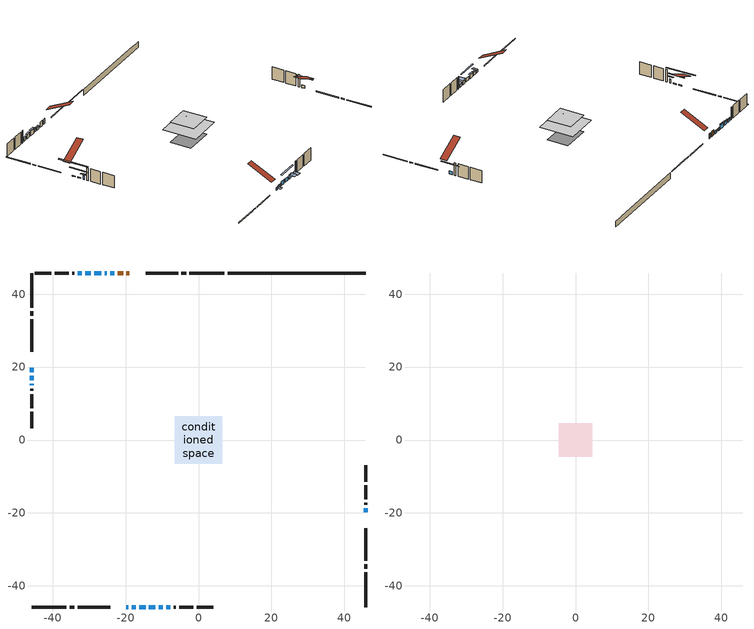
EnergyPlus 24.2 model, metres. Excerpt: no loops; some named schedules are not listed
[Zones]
conditioned space
 floor outside (Floor1 construction): -0.65,-0.65 -0.65,0.65 0.65,0.65 0.65,-0.65 z0.52
 floor outside (Floor2 construction): -0.48,-0.48 -0.48,0.48 0.48,0.48 0.48,-0.48 z0.52
 floor outside (Floor3 construction): -0.73,-0.73 -0.73,0.73 0.73,0.73 0.73,-0.73 z0.52
 floor adiabatic (AdiabaticFloorConstruction): -6.52,-6.52 -6.52,6.52 6.52,6.52 6.52,-6.52 z2.96
 floor foundation (Slab1 construction): -5.47,-3.98 -5.47,3.98 5.47,3.98 5.47,-3.98 z-1.84
 wall outside (RimJoist1 construction): 7.07,45.8 -2.48,45.8 / -45.8,-45.8 -36.24,-45.8 / -45.8,45.8 -45.8,36.24 / 45.8,-45.8 45.8,-36.24 z0.52:0.82
 wall outside (RimJoist2 construction): -3.41,45.8 -4.68,45.8 / -35.31,-45.8 -34.04,-45.8 / -45.8,35.31 -45.8,34.04 / 45.8,-35.31 45.8,-34.04 z0.52:0.82
 wall outside (RimJoist3 construction): -5.61,45.8 -14.5,45.8 / -33.11,-45.8 -24.23,-45.8 / -45.8,33.11 -45.8,24.23 / 45.8,-33.11 45.8,-24.23 z0.52:0.82
 wall outside (AdiabaticWallConstruction 1): -18.95,45.8 -19.76,45.8 / -20.69,45.8 -22.17,45.8 z0.52:2.55
 wall outside (AdiabaticWallConstruction): -19.77,-45.8 -19.24,-45.8 z0.52:1.44; -23.1,45.8 -24.25,45.8 / -25.17,45.8 -25.71,45.8 / -8.85,-45.8 -7.71,-45.8 z0.52:1.46; -18.31,-45.8 -17.16,-45.8 / -32,45.8 -33.17,45.8 z0.52:1.64; -16.24,-45.8 -14.51,-45.8 / -10.92,-45.8 -9.78,-45.8 z0.52:1.94; -45.8,19.77 -45.8,18.55 / -45.8,17.62 -45.8,16.4 z0.52:0.83; 45.8,-19.77 45.8,-18.65 z0.52:1.66; -26.64,45.8 -28.62,45.8 z0.52:2.25; -13.58,-45.8 -11.85,-45.8 / -45.8,15.48 -45.8,14.96 z0.52:1.97; -29.54,45.8 -31.07,45.8 z0.52:2.04
 wall outside (Wall1 construction): -34.1,45.8 -34.67,45.8 / -6.78,-45.8 -6.21,-45.8 / -45.8,14.04 -45.8,13.47 / 45.8,-17.72 45.8,-17.15 z0.52:5.4
 wall outside (Wall2 construction): -35.6,45.8 -39.46,45.8 / -5.28,-45.8 -1.41,-45.8 / -45.8,12.54 -45.8,8.67 / 45.8,-16.22 45.8,-12.36 z0.52:5.4
 wall outside (Wall3 construction): -40.39,45.8 -44.87,45.8 / -0.48,-45.8 4,-45.8 / -45.8,7.74 -45.8,3.26 / 45.8,-11.43 45.8,-6.95 z0.52:5.4
 wall foundation (FoundationWall1 construction): 8,45.8,-1.84 8,45.8,0.52 42.02,45.8,0.52 42.02,45.8,0.32 45.8,45.8,0.32 45.8,45.8,-1.84
 window (WindowConstruction 12): -19.77,-45.8 -19.24,-45.8 z0.52:1.43
 window (WindowConstruction 8): -23.1,45.8 -24.24,45.8 z0.52:1.46
 window (WindowConstruction 9): -25.17,45.8 -25.71,45.8 z0.52:1.46
 window (WindowConstruction 10): -18.31,-45.8 -17.17,-45.8 z0.52:1.64
 window (WindowConstruction 11): -16.24,-45.8 -14.51,-45.8 z0.52:1.94
 window (WindowConstruction 13): -45.8,19.77 -45.8,18.55 z0.52:0.82
 window (WindowConstruction 14): -45.8,17.62 -45.8,16.4 z0.52:0.82
 window (WindowConstruction): 45.8,-19.77 45.8,-18.65 z0.52:1.66
 window (WindowConstruction 1): -26.64,45.8 -28.62,45.8 z0.52:2.25
 window (WindowConstruction 2): -13.58,-45.8 -11.85,-45.8 z0.52:1.97
 window (WindowConstruction 3): -10.92,-45.8 -9.78,-45.8 z0.52:1.94
 window (WindowConstruction 4): -8.85,-45.8 -7.71,-45.8 z0.52:1.46
 window (WindowConstruction 5): -45.8,15.47 -45.8,14.97 z0.52:1.97
 window (WindowConstruction 6): -29.55,45.8 -31.07,45.8 z0.52:2.04
 window (WindowConstruction 7): -32,45.8 -33.17,45.8 z0.52:1.64
 door (Door): -18.95,45.8 -19.76,45.8 z0.52:2.55
 door (Door 1): -20.69,45.8 -22.17,45.8 z0.52:2.55
 ceiling adiabatic (AdiabaticFloorConstruction): 6.52,-6.52 6.52,6.52 -6.52,6.52 -6.52,-6.52 z2.96
attic - vented
 floor to conditioned space (Floor4 construction Reversed): -4.56,-4.56 -4.56,4.56 4.56,4.56 4.56,-4.56 z5.4
 floor to conditioned space (Floor5 construction Reversed): -1.82,-1.82 -1.82,1.82 1.82,1.82 1.82,-1.82 z5.4
 roof outside (Roof1 construction): -18.02,45.8,5.4 -18.02,36.5,10.04 -15.43,36.5,10.04 -15.43,45.8,5.4; -20.7,-45.8,5.4 -20.7,-36.5,10.04 -23.3,-36.5,10.04 -23.3,-45.8,5.4; -45.8,20.7,5.4 -36.5,20.7,10.04 -36.5,23.3,10.04 -45.8,23.3,5.4; 45.8,-20.7,5.4 36.5,-20.7,10.04 36.5,-23.3,10.04 45.8,-23.3,5.4
shading: -19.09,-45.8 -19.92,-45.8 -19.92,-47.63 -19.09,-47.63 z1.58; -24.39,45.8 -22.95,45.8 -22.95,46.26 -24.39,46.26 z1.61; -25.86,45.8 -25.02,45.8 -25.02,46.26 -25.86,46.26 z1.61; -17.02,-45.8 -18.46,-45.8 -18.46,-46.26 -17.02,-46.26 z1.79; -14.36,-45.8 -16.39,-45.8 -16.39,-46.26 -14.36,-46.26 z2.09; -45.8,13.37 -45.8,24.95 -46.26,24.95 -46.26,13.37 z6; -45.8,13.35 -45.8,20.67 -46.26,20.67 -46.26,13.35 z3.88; 45.8,-15.6 45.8,-22.82 46.26,-22.82 46.26,-15.6 z4.71; -28.92,45.8 -26.34,45.8 -26.34,46.26 -28.92,46.26 z2.55; -8.8,-45.8 -16.63,-45.8 -16.63,-46.26 -8.8,-46.26 z5.02; -9.48,-45.8 -11.22,-45.8 -11.22,-48.24 -9.48,-48.24 z2.24; -7.41,-45.8 -9.15,-45.8 -9.15,-48.24 -7.41,-48.24 z1.76; -45.8,14.21 -45.8,16.23 -46.26,16.23 -46.26,14.21 z2.73; -31.22,45.8 -29.4,45.8 -29.4,46.26 -31.22,46.26 z2.19; -33.32,45.8 -31.85,45.8 -31.85,46.26 -33.32,46.26 z1.79
[Building]
Building 1: Terrain=Suburbs
[Site:Location]
Calgary Intl AP_AB: Latitude {deg}=51.11; Longitude {deg}=-114.02; Time Zone {hr}=-7; Elevation {m}=1084; Keep Site Location Information=Yes
[Site:GroundTemperature:Shallow]
0.326196, -1.55603, -1.70677, -0.813554, 2.7722, 6.34125, 9.43543, 11.3955, 11.562, 9.96783, 6.95256, 3.49299
[Site:WaterMainsTemperature]
Calculation Method=Schedule; Temperature Schedule=mains temperature schedule
[Material] Roughness=Rough; Thermal Absorptance=0.9
Name | Thickness {m} | Conductivity {W/m-K} | Density {kg/m3} | Specific Heat {J/kg-K} | Solar Absorptance | Visible Absorptance
asphalt or fiberglass shingles | 0.00635 | 0.162714 | 1121.4 | 1465.45 | 0.4 | 0.4
ceiling loosefill ins | 0.169333 | 0.0480833 | 16.02 | 1046.75 | 0.7 | 0.7
ceiling stud and cavity | 0.1397 | 0.0936684 | 65.682 | 1177.47 | 0.7 | 0.7
ceiling stud and cavity 1 | 0.1397 | 0.0997951 | 65.682 | 1177.47 | 0.7 | 0.7
concrete 4.0 in. | 0.1016 | 1.803125 | 2242.8 | 837.4 | 0.7 | 0.7
concrete 8.0 in. | 0.2032 | 1.803125 | 2242.8 | 837.4 | 0.7 | 0.7
door material | 0.04445 | 0.053851 | 512.64 | 1214.23 | 0.7 | 0.7
exterior vertical ins | 0.0383733 | 0.029427 | 32.04 | 1214.23 | 0.7 | 0.7
floor covering | 0.0127 | 0.0433444 | 54.468 | 1339.84 | 0.6 | 0.6
floor rigid ins; rim joist rigid ins | 0.103632 | 0.029427 | 32.04 | 1214.23 | 0.7 | 0.7
floor rigid ins 1; wall rigid ins 1 | 0.512978 | 0.029427 | 32.04 | 1214.23 | 0.7 | 0.7
floor stud and cavity | 0.1397 | 0.117677 | 92.3553 | 1139.71 | 0.7 | 0.7
floor stud and cavity 1 | 0.1397 | 0.112664 | 92.3553 | 1139.71 | 0.7 | 0.7
floor stud and cavity 2 | 0.1397 | 0.117156 | 92.3553 | 1139.71 | 0.7 | 0.7
floor stud and cavity 3 | 0.1397 | 1.75129 | 37.0049 | 1207.88 | 0.7 | 0.7
furniture material conditioned space 1 | 0.1524 | 0.115458 | 640.8 | 1214.23 | 0.6 | 0.6
gypsum board | 0.0127 | 0.160291 | 801 | 837.4 | 0.6 | 0.6
gypsum board 1 | 0.0127 | 0.160291 | 801 | 837.4 | 0.7 | 0.7
osb sheathing 0.5 in. | 0.0127 | 0.115458 | 512.64 | 1214.23 | 0.7 | 0.7
osb sheathing 0.75 in. | 0.01905 | 0.115458 | 512.64 | 1214.23 | 0.7 | 0.7
osb sheathing 2.0 in. | 0.0508 | 0.115458 | 512.64 | 1214.23 | 0.7 | 0.7
rim joist stud and cavity | 0.0508 | 0.0754091 | 125.044 | 1163.47 | 0.6 | 0.6
rim joist stud and cavity 1 | 0.0508 | 0.072564 | 125.044 | 1163.47 | 0.6 | 0.6
rim joist stud and cavity 2 | 0.0508 | 0.0756067 | 125.044 | 1163.47 | 0.6 | 0.6
wall rigid ins | 0.051816 | 0.029427 | 32.04 | 1214.23 | 0.7 | 0.7
wall stud and cavity | 0.1397 | 0.21101 | 139.0536 | 1170.24 | 0.7 | 0.7
wall stud and cavity 1 | 0.1397 | 0.175142 | 139.0536 | 1170.24 | 0.7 | 0.7
wall stud and cavity 2 | 0.1397 | 0.17399 | 139.0536 | 1170.24 | 0.7 | 0.7
wall stud and cavity 3 | 0.0889 | 0.380278 | 52.3479 | 1209.89 | 0.7 | 0.7
wall stud and cavity 4 | 0.0889 | 0.391764 | 83.0341 | 1211.67 | 0.7 | 0.7
wood siding | 0.0254 | 0.102417 | 544.68 | 1172.36 | 0.4 | 0.4
wood siding 1; wood siding 2; wood siding 3 | 0.0254 | 0.102417 | 544.68 | 1172.36 | 0.7 | 0.7
[WindowMaterial:SimpleGlazingSystem]
Name | U-Factor {W/m2-K} | Solar Heat Gain Coefficient
WindowMaterial | 2.78222 | 0.55
WindowMaterial 1 | 2.93212 | 0.63
WindowMaterial 10 | 2.75383 | 0.59
WindowMaterial 11 | 6.31337 | 0.49
WindowMaterial 2 | 1.84194 | 0.41
WindowMaterial 3 | 2.78563 | 0.57
WindowMaterial 4 | 1.96572 | 0.36
WindowMaterial 5 | 3.02467 | 0.48
WindowMaterial 6 | 2.78619 | 0.68
WindowMaterial 7 | 2.773703 | 0.65
WindowMaterial 8 | 2.759508 | 0.45
WindowMaterial 9 | 2.17638 | 0.45
[Construction]
AdiabaticFloorConstruction: floor stud and cavity 3, floor rigid ins 1, osb sheathing 0.75 in., floor covering
AdiabaticWallConstruction: wood siding 2, wall rigid ins 1, wall stud and cavity 3, gypsum board
AdiabaticWallConstruction 1: wood siding 3, wall rigid ins 1, wall stud and cavity 3, gypsum board
Door; Door 1: door material
Floor1 construction: floor stud and cavity, floor rigid ins, osb sheathing 0.75 in., floor covering
Floor2 construction: floor stud and cavity 1, floor rigid ins, osb sheathing 0.75 in., floor covering
Floor3 construction: floor stud and cavity 2, floor rigid ins, osb sheathing 0.75 in., floor covering
Floor4 construction Reversed: gypsum board, ceiling stud and cavity, ceiling loosefill ins
Floor5 construction Reversed: gypsum board, ceiling stud and cavity 1, ceiling loosefill ins
FoundationWall1 construction: concrete 8.0 in., gypsum board 1
furniture construction conditioned space 1: furniture material conditioned space 1
PartitionWallConstruction: gypsum board, wall stud and cavity 4, gypsum board
RimJoist1 construction: wood siding 1, rim joist rigid ins, osb sheathing 2.0 in., rim joist stud and cavity
RimJoist2 construction: wood siding 1, rim joist rigid ins, osb sheathing 2.0 in., rim joist stud and cavity 1
RimJoist3 construction: wood siding 1, rim joist rigid ins, osb sheathing 2.0 in., rim joist stud and cavity 2
Roof1 construction: asphalt or fiberglass shingles
Slab1 construction: concrete 4.0 in.
Wall1 construction: wood siding, wall rigid ins, osb sheathing 0.5 in., wall stud and cavity, gypsum board
Wall2 construction: wood siding, wall rigid ins, osb sheathing 0.5 in., wall stud and cavity 1, gypsum board
Wall3 construction: wood siding, wall rigid ins, osb sheathing 0.5 in., wall stud and cavity 2, gypsum board
WindowConstruction; WindowConstruction 10; WindowConstruction 7: WindowMaterial
WindowConstruction 1: WindowMaterial 1
WindowConstruction 11: WindowMaterial 9
WindowConstruction 12: WindowMaterial 10
WindowConstruction 13; WindowConstruction 14: WindowMaterial 11
WindowConstruction 2: WindowMaterial 2
WindowConstruction 3: WindowMaterial 3
WindowConstruction 4: WindowMaterial 4
WindowConstruction 5: WindowMaterial 5
WindowConstruction 6: WindowMaterial 6
WindowConstruction 8: WindowMaterial 7
WindowConstruction 9: WindowMaterial 8
[Zone] Multiplier=1; Part of Total Floor Area=Yes
Name | Volume {m3}
attic - vented | 70.7888
conditioned space | 701.4
[Space]
Name | Zone | Volume {m3}
attic - vented 1 | attic - vented | 70.7888
conditioned space 1 | conditioned space | 701.4
[ZoneInfiltration:EffectiveLeakageArea]
infil attic - vented 1: Zone or Space=attic - vented 1; Schedule=Always On Discrete; Effective Air Leakage Area {cm2}=3312.69; Stack Coefficient=0.000323221; Wind Coefficient=1.2147e-05
[ZoneMixing]
whole house fan mix: Zone or Space=attic - vented; Schedule=Always On Continuous; Design Flow Rate Calculation Method=Flow/Zone; Design Flow Rate {m3/s}=0; Source Zone or Space=conditioned space
[SurfaceProperty:ExposedFoundationPerimeter]
Slab1: Exposed Perimeter Calculation Method=TotalExposedPerimeter; Total Exposed Perimeter {m}=37.796
[InternalMass] Zone or ZoneList=conditioned space; Space or SpaceList=conditioned space 1
Name | Construction | Surface Area {m2}
furniture mass conditioned space 1 | furniture construction conditioned space 1 | 104.796
partition wall mass | PartitionWallConstruction | 261.99
[Lights]
interior lighting: Zone or ZoneList or Space or SpaceList=conditioned space 1; Schedule=interior lighting schedule; Design Level Calculation Method=LightingLevel; Lighting Level {W}=343.2; Return Air Fraction=0; Fraction Radiant=0.6; Fraction Visible=0.2; Fraction Replaceable=1
[People]
occupants: Zone or ZoneList or Space or SpaceList=conditioned space 1; Number of People Schedule=occupants schedule; Number of People Calculation Method=People; Number of People=3; Fraction Radiant=0.314171; Sensible Heat Fraction=0.56303; Activity Level Schedule=occupants activity schedule; Carbon Dioxide Generation Rate {m3/s-W}=0; Enable ASHRAE 55 Comfort Warnings=No; Mean Radiant Temperature Calculation Type=EnclosureAveraged
[ElectricEquipment] Zone or ZoneList or Space or SpaceList=conditioned space 1; Design Level Calculation Method=EquipmentLevel
Name | Schedule | Design Level {W} | Fraction Latent | Fraction Radiant | Fraction Lost
clothes dryer | clothes dryer schedule | 140.772 | 0.015 | 0.081 | 0.85
clothes washer | clothes washer schedule | 32.1985 | 0.03 | 0.162 | 0.7
cooking range | cooking range schedule | 215.147 | 0.08 | 0.432 | 0.2
dishwasher | dishwasher schedule | 66.8632 | 0.3 | 0.18 | 0.4
fridge | fridge schedule | 72.9452 | 0 | 0.6 | 0
mech vent bath fan 0 | mech vent bath fan 0 schedule | 50.2 | 0 | 0 | 1
mech vent bath fan 1 | mech vent bath fan 1 schedule | 50.2 | 0 | 0 | 1
mech vent house fan | mech vent house fan schedule | 0 | 0 | 0 | 1
mech vent house fan cfis | mech vent house fan cfis schedule | 0 | 0 | 0 | 0
mech vent range fan 0 | mech vent range fan 0 schedule | 57 | 0 | 0 | 1
misc plug loads | misc plug loads schedule | 494.7 | 0.045 | 0.513 | 0.1
whole house fan | Always On Discrete | 0 | 0 | 0 | 1
[OtherEquipment] Zone or ZoneList or Space or SpaceList=conditioned space 1; Design Level Calculation Method=EquipmentLevel
Name | Fuel Type | Schedule | Design Level {W} | Fraction Latent | Fraction Radiant | Fraction Lost
clothes dryer 1 | Electricity | clothes dryer schedule | 0 | 0.015 | 0.081 | 0.85
cooking range 1 | Electricity | cooking range schedule | 0 | 0.08 | 0.432 | 0.2
general water use latent | None | general water use schedule | 62.594 | 1 | 0 | 0
general water use sensible | None | general water use schedule | -61.6891 | 0 | 0.6 | 0
mech vent house fan latent load | None | Always On Discrete | 0 | 1 | 0 | 0
mech vent house fan sensible load | None | Always On Discrete | 0 | 0 | 0 | 0
water heater energy adjustment1 | NaturalGas | Always On Discrete | 0.01 | 0 | 0 | 1
[ZoneInfiltration:DesignFlowRate] Zone or ZoneList or Space or SpaceList=conditioned space 1; Schedule=Always On Discrete; Design Flow Rate Calculation Method=Flow/Zone; Design Flow Rate {m3/s}=0
infil flow; natural vent flow; whole house fan flow
[Foundation:Kiva]
Foundation Kiva 1: Initial Indoor Air Temperature {C}=18; Wall Height Above Grade {m}=0.520019; Wall Depth Below Slab {m}=0.2032; Custom Block Material Name 1=exterior vertical ins; Custom Block Depth 1 {m}=2.36001; Custom Block X Position 1 {m}=0.2159; Custom Block Z Position 1 {m}=0
[Foundation:Kiva:Settings]
Soil Conductivity {W/m-K}=0.849921; Soil Density {kg/m3}=1842.3; Soil Specific Heat {J/kg-K}=418.7; Ground Solar Absorptivity=0.9; Ground Thermal Absorptivity=0.9; Ground Surface Roughness {m}=0.03; Far-Field Width {m}=40; Deep-Ground Boundary Condition=ZeroFlux; Deep-Ground Depth {m}=40; Minimum Cell Dimension {m}=0.2; Maximum Cell Growth Coefficient=3; Simulation Timestep=Timestep
[Exterior:Lights]
exterior lighting: Schedule=exterior lighting schedule; Design Level {W}=75.6
[Schedule:Constant]
Name | Hourly Value
Always On Continuous; mech vent house fan schedule; mech vent house fan cfis schedule; Always On Discrete | 1
occupants activity schedule | 117.228
fridge schedule | 0
[Schedule:Week:Daily]
interior lighting schedule Week Rule - Jan1-Jan27: interior lighting schedule day, interior lighting schedule day, interior lighting schedule day, interior lighting schedule day, interior lighting schedule day, interior lighting schedule day, interior lighting schedule day, interior lighting schedule default day, interior lighting schedule default day, interior lighting schedule default day, interior lighting schedule default day, interior lighting schedule default day
interior lighting schedule Week Rule - Jan28-Feb3: interior lighting schedule day, interior lighting schedule day, interior lighting schedule day, interior lighting schedule day, interior lighting schedule day 1, interior lighting schedule day 1, interior lighting schedule day 1, interior lighting schedule default day, interior lighting schedule default day, interior lighting schedule default day, interior lighting schedule default day, interior lighting schedule default day
interior lighting schedule Week Rule - Feb4-Feb24: interior lighting schedule day 1, interior lighting schedule day 1, interior lighting schedule day 1, interior lighting schedule day 1, interior lighting schedule day 1, interior lighting schedule day 1, interior lighting schedule day 1, interior lighting schedule default day, interior lighting schedule default day, interior lighting schedule default day, interior lighting schedule default day, interior lighting schedule default day
interior lighting schedule Week Rule - Feb25-Mar3: interior lighting schedule day 1, interior lighting schedule day 1, interior lighting schedule day 1, interior lighting schedule day 1, interior lighting schedule day 2, interior lighting schedule day 2, interior lighting schedule day 2, interior lighting schedule default day, interior lighting schedule default day, interior lighting schedule default day, interior lighting schedule default day, interior lighting schedule default day
interior lighting schedule Week Rule - Mar4-Mar31: interior lighting schedule day 2, interior lighting schedule day 2, interior lighting schedule day 2, interior lighting schedule day 2, interior lighting schedule day 2, interior lighting schedule day 2, interior lighting schedule day 2, interior lighting schedule default day, interior lighting schedule default day, interior lighting schedule default day, interior lighting schedule default day, interior lighting schedule default day
interior lighting schedule Week Rule - Apr1-Apr28: interior lighting schedule day 3, interior lighting schedule day 3, interior lighting schedule day 3, interior lighting schedule day 3, interior lighting schedule day 3, interior lighting schedule day 3, interior lighting schedule day 3, interior lighting schedule default day, interior lighting schedule default day, interior lighting schedule default day, interior lighting schedule default day, interior lighting schedule default day
interior lighting schedule Week Rule - Apr29-May5: interior lighting schedule day 3, interior lighting schedule day 3, interior lighting schedule day 4, interior lighting schedule day 4, interior lighting schedule day 4, interior lighting schedule day 4, interior lighting schedule day 4, interior lighting schedule default day, interior lighting schedule default day, interior lighting schedule default day, interior lighting schedule default day, interior lighting schedule default day
interior lighting schedule Week Rule - May6-May26: interior lighting schedule day 4, interior lighting schedule day 4, interior lighting schedule day 4, interior lighting schedule day 4, interior lighting schedule day 4, interior lighting schedule day 4, interior lighting schedule day 4, interior lighting schedule default day, interior lighting schedule default day, interior lighting schedule default day, interior lighting schedule default day, interior lighting schedule default day
interior lighting schedule Week Rule - May27-Jun2: interior lighting schedule day 4, interior lighting schedule day 4, interior lighting schedule day 4, interior lighting schedule day 4, interior lighting schedule day 4, interior lighting schedule day 5, interior lighting schedule day 5, interior lighting schedule default day, interior lighting schedule default day, interior lighting schedule default day, interior lighting schedule default day, interior lighting schedule default day
interior lighting schedule Week Rule - Jun3-Jun30: interior lighting schedule day 5, interior lighting schedule day 5, interior lighting schedule day 5, interior lighting schedule day 5, interior lighting schedule day 5, interior lighting schedule day 5, interior lighting schedule day 5, interior lighting schedule default day, interior lighting schedule default day, interior lighting schedule default day, interior lighting schedule default day, interior lighting schedule default day
interior lighting schedule Week Rule - Jul1-Jul28: interior lighting schedule day 6, interior lighting schedule day 6, interior lighting schedule day 6, interior lighting schedule day 6, interior lighting schedule day 6, interior lighting schedule day 6, interior lighting schedule day 6, interior lighting schedule default day, interior lighting schedule default day, interior lighting schedule default day, interior lighting schedule default day, interior lighting schedule default day
interior lighting schedule Week Rule - Jul29-Aug4: interior lighting schedule day 6, interior lighting schedule day 6, interior lighting schedule day 6, interior lighting schedule day 7, interior lighting schedule day 7, interior lighting schedule day 7, interior lighting schedule day 7, interior lighting schedule default day, interior lighting schedule default day, interior lighting schedule default day, interior lighting schedule default day, interior lighting schedule default day
interior lighting schedule Week Rule - Aug5-Aug25: interior lighting schedule day 7, interior lighting schedule day 7, interior lighting schedule day 7, interior lighting schedule day 7, interior lighting schedule day 7, interior lighting schedule day 7, interior lighting schedule day 7, interior lighting schedule default day, interior lighting schedule default day, interior lighting schedule default day, interior lighting schedule default day, interior lighting schedule default day
interior lighting schedule Week Rule - Aug26-Sep1: interior lighting schedule day 7, interior lighting schedule day 7, interior lighting schedule day 7, interior lighting schedule day 7, interior lighting schedule day 7, interior lighting schedule day 7, interior lighting schedule day 8, interior lighting schedule default day, interior lighting schedule default day, interior lighting schedule default day, interior lighting schedule default day, interior lighting schedule default day
interior lighting schedule Week Rule - Sep2-Sep29: interior lighting schedule day 8, interior lighting schedule day 8, interior lighting schedule day 8, interior lighting schedule day 8, interior lighting schedule day 8, interior lighting schedule day 8, interior lighting schedule day 8, interior lighting schedule default day, interior lighting schedule default day, interior lighting schedule default day, interior lighting schedule default day, interior lighting schedule default day
interior lighting schedule Week Rule - Sep30-Oct6: interior lighting schedule day 8, interior lighting schedule day 9, interior lighting schedule day 9, interior lighting schedule day 9, interior lighting schedule day 9, interior lighting schedule day 9, interior lighting schedule day 9, interior lighting schedule default day, interior lighting schedule default day, interior lighting schedule default day, interior lighting schedule default day, interior lighting schedule default day
interior lighting schedule Week Rule - Oct7-Oct27: interior lighting schedule day 9, interior lighting schedule day 9, interior lighting schedule day 9, interior lighting schedule day 9, interior lighting schedule day 9, interior lighting schedule day 9, interior lighting schedule day 9, interior lighting schedule default day, interior lighting schedule default day, interior lighting schedule default day, interior lighting schedule default day, interior lighting schedule default day
interior lighting schedule Week Rule - Oct28-Nov3: interior lighting schedule day 9, interior lighting schedule day 9, interior lighting schedule day 9, interior lighting schedule day 9, interior lighting schedule day 10, interior lighting schedule day 10, interior lighting schedule day 10, interior lighting schedule default day, interior lighting schedule default day, interior lighting schedule default day, interior lighting schedule default day, interior lighting schedule default day
interior lighting schedule Week Rule - Nov4-Nov24: interior lighting schedule day 10, interior lighting schedule day 10, interior lighting schedule day 10, interior lighting schedule day 10, interior lighting schedule day 10, interior lighting schedule day 10, interior lighting schedule day 10, interior lighting schedule default day, interior lighting schedule default day, interior lighting schedule default day, interior lighting schedule default day, interior lighting schedule default day
interior lighting schedule Week Rule - Nov25-Dec1: interior lighting schedule day 10, interior lighting schedule day 10, interior lighting schedule day 10, interior lighting schedule day 10, interior lighting schedule day 10, interior lighting schedule day 10, interior lighting schedule day 11, interior lighting schedule default day, interior lighting schedule default day, interior lighting schedule default day, interior lighting schedule default day, interior lighting schedule default day
interior lighting schedule Week Rule - Dec2-Dec31: interior lighting schedule day 11, interior lighting schedule day 11, interior lighting schedule day 11, interior lighting schedule day 11, interior lighting schedule day 11, interior lighting schedule day 11, interior lighting schedule day 11, interior lighting schedule default day, interior lighting schedule default day, interior lighting schedule default day, interior lighting schedule default day, interior lighting schedule default day
occupants schedule Week Rule - Jan1-Dec31: occupants schedule day, occupants schedule day, occupants schedule day, occupants schedule day, occupants schedule day, occupants schedule day, occupants schedule day, occupants schedule default day, occupants schedule default day, occupants schedule default day, occupants schedule default day, occupants schedule default day
clothes dryer schedule Week Rule - Jan1-Dec31: clothes dryer schedule day, clothes dryer schedule day, clothes dryer schedule day, clothes dryer schedule day, clothes dryer schedule day, clothes dryer schedule day, clothes dryer schedule day, clothes dryer schedule default day, clothes dryer schedule default day, clothes dryer schedule default day, clothes dryer schedule default day, clothes dryer schedule default day
clothes washer schedule Week Rule - Jan1-Dec31: clothes washer schedule day, clothes washer schedule day, clothes washer schedule day, clothes washer schedule day, clothes washer schedule day, clothes washer schedule day, clothes washer schedule day, clothes washer schedule default day, clothes washer schedule default day, clothes washer schedule default day, clothes washer schedule default day, clothes washer schedule default day
cooking range schedule Week Rule - Jan1-Dec31: cooking range schedule day, cooking range schedule day, cooking range schedule day, cooking range schedule day, cooking range schedule day, cooking range schedule day, cooking range schedule day, cooking range schedule default day, cooking range schedule default day, cooking range schedule default day, cooking range schedule default day, cooking range schedule default day
dishwasher schedule Week Rule - Jan1-Dec31: dishwasher schedule day, dishwasher schedule day, dishwasher schedule day, dishwasher schedule day, dishwasher schedule day, dishwasher schedule day, dishwasher schedule day, dishwasher schedule default day, dishwasher schedule default day, dishwasher schedule default day, dishwasher schedule default day, dishwasher schedule default day
mech vent bath fan 0 schedule Week Rule - Jan1-Dec31: mech vent bath fan 0 schedule day, mech vent bath fan 0 schedule day, mech vent bath fan 0 schedule day, mech vent bath fan 0 schedule day, mech vent bath fan 0 schedule day, mech vent bath fan 0 schedule day, mech vent bath fan 0 schedule day, mech vent bath fan 0 schedule default day, mech vent bath fan 0 schedule default day, mech vent bath fan 0 schedule default day, mech vent bath fan 0 schedule default day, mech vent bath fan 0 schedule default day
mech vent bath fan 1 schedule Week Rule - Jan1-Dec31: mech vent bath fan 1 schedule day, mech vent bath fan 1 schedule day, mech vent bath fan 1 schedule day, mech vent bath fan 1 schedule day, mech vent bath fan 1 schedule day, mech vent bath fan 1 schedule day, mech vent bath fan 1 schedule day, mech vent bath fan 1 schedule default day, mech vent bath fan 1 schedule default day, mech vent bath fan 1 schedule default day, mech vent bath fan 1 schedule default day, mech vent bath fan 1 schedule default day
mech vent range fan 0 schedule Week Rule - Jan1-Dec31: mech vent range fan 0 schedule day, mech vent range fan 0 schedule day, mech vent range fan 0 schedule day, mech vent range fan 0 schedule day, mech vent range fan 0 schedule day, mech vent range fan 0 schedule day, mech vent range fan 0 schedule day, mech vent range fan 0 schedule default day, mech vent range fan 0 schedule default day, mech vent range fan 0 schedule default day, mech vent range fan 0 schedule default day, mech vent range fan 0 schedule default day
misc plug loads schedule Week Rule - Jan1-Dec31: misc plug loads schedule day, misc plug loads schedule day, misc plug loads schedule day, misc plug loads schedule day, misc plug loads schedule day, misc plug loads schedule day, misc plug loads schedule day, misc plug loads schedule default day, misc plug loads schedule default day, misc plug loads schedule default day, misc plug loads schedule default day, misc plug loads schedule default day
general water use schedule Week Rule - Jan1-Dec31: general water use schedule day, general water use schedule day, general water use schedule day, general water use schedule day, general water use schedule day, general water use schedule day, general water use schedule day, general water use schedule default day, general water use schedule default day, general water use schedule default day, general water use schedule default day, general water use schedule default day
exterior lighting schedule Week Rule - Jan1-Jan27: exterior lighting schedule day, exterior lighting schedule day, exterior lighting schedule day, exterior lighting schedule day, exterior lighting schedule day, exterior lighting schedule day, exterior lighting schedule day, exterior lighting schedule default day, exterior lighting schedule default day, exterior lighting schedule default day, exterior lighting schedule default day, exterior lighting schedule default day
exterior lighting schedule Week Rule - Jan28-Feb3: exterior lighting schedule day, exterior lighting schedule day, exterior lighting schedule day, exterior lighting schedule day, exterior lighting schedule day 1, exterior lighting schedule day 1, exterior lighting schedule day 1, exterior lighting schedule default day, exterior lighting schedule default day, exterior lighting schedule default day, exterior lighting schedule default day, exterior lighting schedule default day
exterior lighting schedule Week Rule - Feb4-Feb24: exterior lighting schedule day 1, exterior lighting schedule day 1, exterior lighting schedule day 1, exterior lighting schedule day 1, exterior lighting schedule day 1, exterior lighting schedule day 1, exterior lighting schedule day 1, exterior lighting schedule default day, exterior lighting schedule default day, exterior lighting schedule default day, exterior lighting schedule default day, exterior lighting schedule default day
exterior lighting schedule Week Rule - Feb25-Mar3: exterior lighting schedule day 1, exterior lighting schedule day 1, exterior lighting schedule day 1, exterior lighting schedule day 1, exterior lighting schedule day 2, exterior lighting schedule day 2, exterior lighting schedule day 2, exterior lighting schedule default day, exterior lighting schedule default day, exterior lighting schedule default day, exterior lighting schedule default day, exterior lighting schedule default day
exterior lighting schedule Week Rule - Mar4-Mar31: exterior lighting schedule day 2, exterior lighting schedule day 2, exterior lighting schedule day 2, exterior lighting schedule day 2, exterior lighting schedule day 2, exterior lighting schedule day 2, exterior lighting schedule day 2, exterior lighting schedule default day, exterior lighting schedule default day, exterior lighting schedule default day, exterior lighting schedule default day, exterior lighting schedule default day
exterior lighting schedule Week Rule - Apr1-Apr28: exterior lighting schedule day 3, exterior lighting schedule day 3, exterior lighting schedule day 3, exterior lighting schedule day 3, exterior lighting schedule day 3, exterior lighting schedule day 3, exterior lighting schedule day 3, exterior lighting schedule default day, exterior lighting schedule default day, exterior lighting schedule default day, exterior lighting schedule default day, exterior lighting schedule default day
exterior lighting schedule Week Rule - Apr29-May5: exterior lighting schedule day 3, exterior lighting schedule day 3, exterior lighting schedule day 4, exterior lighting schedule day 4, exterior lighting schedule day 4, exterior lighting schedule day 4, exterior lighting schedule day 4, exterior lighting schedule default day, exterior lighting schedule default day, exterior lighting schedule default day, exterior lighting schedule default day, exterior lighting schedule default day
exterior lighting schedule Week Rule - May6-May26: exterior lighting schedule day 4, exterior lighting schedule day 4, exterior lighting schedule day 4, exterior lighting schedule day 4, exterior lighting schedule day 4, exterior lighting schedule day 4, exterior lighting schedule day 4, exterior lighting schedule default day, exterior lighting schedule default day, exterior lighting schedule default day, exterior lighting schedule default day, exterior lighting schedule default day
[Schedule:Year]
interior lighting schedule: interior lighting schedule Week Rule - Jan1-Jan27, 1, 1, 1, 27, interior lighting schedule Week Rule - Jan28-Feb3, 1, 28, 2, 3, interior lighting schedule Week Rule - Feb4-Feb24, 2, 4, 2, 24, interior lighting schedule Week Rule - Feb25-Mar3, 2, 25, 3, 3, interior lighting schedule Week Rule - Mar4-Mar31, 3, 4, 3, 31, interior lighting schedule Week Rule - Apr1-Apr28, 4, 1, 4, 28, interior lighting schedule Week Rule - Apr29-May5, 4, 29, 5, 5, interior lighting schedule Week Rule - May6-May26, 5, 6, 5, 26, interior lighting schedule Week Rule - May27-Jun2, 5, 27, 6, 2, interior lighting schedule Week Rule - Jun3-Jun30, 6, 3, 6, 30, interior lighting schedule Week Rule - Jul1-Jul28, 7, 1, 7, 28, interior lighting schedule Week Rule - Jul29-Aug4, 7, 29, 8, 4, interior lighting schedule Week Rule - Aug5-Aug25, 8, 5, 8, 25, interior lighting schedule Week Rule - Aug26-Sep1, 8, 26, 9, 1, interior lighting schedule Week Rule - Sep2-Sep29, 9, 2, 9, 29, interior lighting schedule Week Rule - Sep30-Oct6, 9, 30, 10, 6, interior lighting schedule Week Rule - Oct7-Oct27, 10, 7, 10, 27, interior lighting schedule Week Rule - Oct28-Nov3, 10, 28, 11, 3, interior lighting schedule Week Rule - Nov4-Nov24, 11, 4, 11, 24, interior lighting schedule Week Rule - Nov25-Dec1, 11, 25, 12, 1, interior lighting schedule Week Rule - Dec2-Dec31, 12, 2, 12, 31
occupants schedule: occupants schedule Week Rule - Jan1-Dec31, 1, 1, 12, 31
clothes dryer schedule: clothes dryer schedule Week Rule - Jan1-Dec31, 1, 1, 12, 31
clothes washer schedule: clothes washer schedule Week Rule - Jan1-Dec31, 1, 1, 12, 31
cooking range schedule: cooking range schedule Week Rule - Jan1-Dec31, 1, 1, 12, 31
dishwasher schedule: dishwasher schedule Week Rule - Jan1-Dec31, 1, 1, 12, 31
mech vent bath fan 0 schedule: mech vent bath fan 0 schedule Week Rule - Jan1-Dec31, 1, 1, 12, 31
mech vent bath fan 1 schedule: mech vent bath fan 1 schedule Week Rule - Jan1-Dec31, 1, 1, 12, 31
mech vent range fan 0 schedule: mech vent range fan 0 schedule Week Rule - Jan1-Dec31, 1, 1, 12, 31
misc plug loads schedule: misc plug loads schedule Week Rule - Jan1-Dec31, 1, 1, 12, 31
general water use schedule: general water use schedule Week Rule - Jan1-Dec31, 1, 1, 12, 31
exterior lighting schedule: exterior lighting schedule Week Rule - Jan1-Jan27, 1, 1, 1, 27, exterior lighting schedule Week Rule - Jan28-Feb3, 1, 28, 2, 3, exterior lighting schedule Week Rule - Feb4-Feb24, 2, 4, 2, 24, exterior lighting schedule Week Rule - Feb25-Mar3, 2, 25, 3, 3, exterior lighting schedule Week Rule - Mar4-Mar31, 3, 4, 3, 31, exterior lighting schedule Week Rule - Apr1-Apr28, 4, 1, 4, 28, exterior lighting schedule Week Rule - Apr29-May5, 4, 29, 5, 5, exterior lighting schedule Week Rule - May6-May26, 5, 6, 5, 26, exterior lighting schedule Week Rule - May27-Jun2, 5, 27, 6, 2, exterior lighting schedule Week Rule - Jun3-Jun30, 6, 3, 6, 30, exterior lighting schedule Week Rule - Jul1-Jul28, 7, 1, 7, 28, exterior lighting schedule Week Rule - Jul29-Aug4, 7, 29, 8, 4, exterior lighting schedule Week Rule - Aug5-Aug25, 8, 5, 8, 25, exterior lighting schedule Week Rule - Aug26-Sep1, 8, 26, 9, 1, exterior lighting schedule Week Rule - Sep2-Sep29, 9, 2, 9, 29, exterior lighting schedule Week Rule - Sep30-Oct6, 9, 30, 10, 6, exterior lighting schedule Week Rule - Oct7-Oct27, 10, 7, 10, 27, exterior lighting schedule Week Rule - Oct28-Nov3, 10, 28, 11, 3, exterior lighting schedule Week Rule - Nov4-Nov24, 11, 4, 11, 24, exterior lighting schedule Week Rule - Nov25-Dec1, 11, 25, 12, 1, exterior lighting schedule Week Rule - Dec2-Dec31, 12, 2, 12, 31
[Schedule:Compact]
mains temperature schedule: Through: 01/01, For: AllDays, Until: 24:00, 5.30611, Through: 01/02, For: AllDays, Until: 24:00, 5.24556, Through: 01/03, For: AllDays, Until: 24:00, 5.18611, Through: 01/04, For: AllDays, Until: 24:00, 5.12778, Through: 01/05, For: AllDays, Until: 24:00, 5.07, Through: 01/06, For: AllDays, Until: 24:00, 5.01278, Through: 01/07, For: AllDays, Until: 24:00, 4.95722, Through: 01/08, For: AllDays, Until: 24:00, 4.90222, Through: 01/09, For: AllDays, Until: 24:00, 4.84778, Through: 01/10, For: AllDays, Until: 24:00, 4.795, Through: 01/11, For: AllDays, Until: 24:00, 4.74278, Through: 01/12, For: AllDays, Until: 24:00, 4.69167, Through: 01/13, For: AllDays, Until: 24:00, 4.64111, Through: 01/14, For: AllDays, Until: 24:00, 4.59222, Through: 01/15, For: AllDays, Until: 24:00, 4.54389, Through: 01/16, For: AllDays, Until: 24:00, 4.49722, Through: 01/17, For: AllDays, Until: 24:00, 4.45111, Through: 01/18, For: AllDays, Until: 24:00, 4.40611, Through: 01/19, For: AllDays, Until: 24:00, 4.36222, Through: 01/20, For: AllDays, Until: 24:00, 4.32, Through: 01/21, For: AllDays, Until: 24:00, 4.27833, Through: 01/22, For: AllDays, Until: 24:00, 4.23778, Through: 01/23, For: AllDays, Until: 24:00, 4.19833, Through: 01/24, For: AllDays, Until: 24:00, 4.16056, Through: 01/25, For: AllDays, Until: 24:00, 4.12333, Through: 01/26, For: AllDays, Until: 24:00, 4.08778, Through: 01/27, For: AllDays, Until: 24:00, 4.05278, Through: 01/28, For: AllDays, Until: 24:00, 4.01944, Through: 01/29, For: AllDays, Until: 24:00, 3.98722, Through: 01/30, For: AllDays, Until: 24:00, 3.95611, Through: 01/31, For: AllDays, Until: 24:00, 3.92667, Through: 02/01, For: AllDays, Until: 24:00, 3.89778, Through: 02/02, For: AllDays, Until: 24:00, 3.87056, Through: 02/03, For: AllDays, Until: 24:00, 3.84444, Through: 02/04, For: AllDays, Until: 24:00, 3.82, Through: 02/05, For: AllDays, Until: 24:00, 3.79611, Through: 02/06, For: AllDays, Until: 24:00, 3.77389, Through: 02/07, For: AllDays, Until: 24:00, 3.75333, Through: 02/08, For: AllDays, Until: 24:00, 3.73333, Through: 02/09, For: AllDays, Until: 24:00, 3.715, Through: 02/10, For: AllDays, Until: 24:00, 3.69778, Through: 02/11, For: AllDays, Until: 24:00, 3.68222, Through: 02/12, For: AllDays, Until: 24:00, 3.66778, Through: 02/13, For: AllDays, Until: 24:00, 3.65444, Through: 02/14, For: AllDays, Until: 24:00, 3.64278, Through: 02/15, For: AllDays, Until: 24:00, 3.63222, Through: 02/16, For: AllDays, Until: 24:00, 3.62278, Through: 02/17, For: AllDays, Until: 24:00, 3.615, Through: 02/18, For: AllDays, Until: 24:00, 3.60833, Through: 02/19, For: AllDays, Until: 24:00, 3.60333, Through: 02/20, For: AllDays, Until: 24:00, 3.59944, Through: 02/21, For: AllDays, Until: 24:00, 3.59667, Through: 02/22, For: AllDays, Until: 24:00, 3.59556, Through: 02/23, For: AllDays, Until: 24:00, 3.59556, Through: 02/24, For: AllDays, Until: 24:00, 3.59722, Through: 02/25, For: AllDays, Until: 24:00, 3.6, Through: 02/26, For: AllDays, Until: 24:00, 3.60389, Through: 02/27, For: AllDays, Until: 24:00, 3.60944, Through: 02/28, For: AllDays, Until: 24:00, 3.61611, Through: 03/01, For: AllDays, Until: 24:00, 3.62444, Through: 03/02, For: AllDays, Until: 24:00, 3.63333, Through: 03/03, For: AllDays, Until: 24:00, 3.64444, Through: 03/04, For: AllDays, Until: 24:00, 3.65611, Through: 03/05, For: AllDays, Until: 24:00, 3.67, Through: 03/06, For: AllDays, Until: 24:00, 3.68444, Through: 03/07, For: AllDays, Until: 24:00, 3.70056, Through: 03/08, For: AllDays, Until: 24:00, 3.71778, Through: 03/09, For: AllDays, Until: 24:00, 3.73611, Through: 03/10, For: AllDays, Until: 24:00, 3.75611, Through: 03/11, For: AllDays, Until: 24:00, 3.77722, Through: 03/12, For: AllDays, Until: 24:00, 3.79944, Through: 03/13, For: AllDays, Until: 24:00, 3.82333, Through: 03/14, For: AllDays, Until: 24:00, 3.84833, Through: 03/15, For: AllDays, Until: 24:00, 3.87444, Through: 03/16, For: AllDays, Until: 24:00, 3.90222, Through: 03/17, For: AllDays, Until: 24:00, 3.93056, Through: 03/18, For: AllDays, Until: 24:00, 3.96056, Through: 03/19, For: AllDays, Until: 24:00, 3.99167, Through: 03/20, For: AllDays, Until: 24:00, 4.02444, Through: 03/21, For: AllDays, Until: 24:00, 4.05778, Through: 03/22, For: AllDays, Until: 24:00, 4.09278, Through: 03/23, For: AllDays, Until: 24:00, 4.12833, Through: 03/24, For: AllDays, Until: 24:00, 4.16556, Through: 03/25, For: AllDays, Until: 24:00, 4.20389, Through: 03/26, For: AllDays, Until: 24:00, 4.24333, Through: 03/27, For: AllDays, Until: 24:00, 4.28389, Through: 03/28, For: AllDays, Until: 24:00, 4.32611, Through: 03/29, For: AllDays, Until: 24:00, 4.36889, Through: 03/30, For: AllDays, Until: 24:00, 4.41278, Through: 03/31, For: AllDays, Until: 24:00, 4.45778, Through: 04/01, For: AllDays, Until: 24:00, 4.50389, Through: 04/02, For: AllDays, Until: 24:00, 4.55111, Through: 04/03, For: AllDays, Until: 24:00, 4.59944, Through: 04/04, For: AllDays, Until: 24:00, 4.64833, Through: 04/05, For: AllDays, Until: 24:00, 4.69889, Through: 04/06, For: AllDays, Until: 24:00, 4.75, Through: 04/07, For: AllDays, Until: 24:00, 4.80222, Through: 04/08, For: AllDays, Until: 24:00, 4.85556, Through: 04/09, For: AllDays, Until: 24:00, 4.91, Through: 04/10, For: AllDays, Until: 24:00, 4.965, Through: 04/11, For: AllDays, Until: 24:00, 5.02111, Through: 04/12, For: AllDays, Until: 24:00, 5.07833, Through: 04/13, For: AllDays, Until: 24:00, 5.13611, Through: 04/14, For: AllDays, Until: 24:00, 5.195, Through: 04/15, For: AllDays, Until: 24:00, 5.25444, Through: 04/16, For: AllDays, Until: 24:00, 5.315, Through: 04/17, For: AllDays, Until: 24:00, 5.37611, Through: 04/18, For: AllDays, Until: 24:00, 5.43833, Through: 04/19, For: AllDays, Until: 24:00, 5.50111, Through: 04/20, For: AllDays, Until: 24:00, 5.565, Through: 04/21, For: AllDays, Until: 24:00, 5.62944, Through: 04/22, For: AllDays, Until: 24:00, 5.69444, Through: 04/23, For: AllDays, Until: 24:00, 5.76, Through: 04/24, For: AllDays, Until: 24:00, 5.82667, Through: 04/25, For: AllDays, Until: 24:00, 5.89389, Through: 04/26, For: AllDays, Until: 24:00, 5.96167, Through: 04/27, For: AllDays, Until: 24:00, 6.03056, Through: 04/28, For: AllDays, Until: 24:00, 6.09944, Through: 04/29, For: AllDays, Until: 24:00, 6.16944, Through: 04/30, For: AllDays, Until: 24:00, 6.23944, Through: 05/01, For: AllDays, Until: 24:00, 6.31056, Through: 05/02, For: AllDays, Until: 24:00, 6.38167, Through: 05/03, For: AllDays, Until: 24:00, 6.45333, Through: 05/04, For: AllDays, Until: 24:00, 6.52611, Through: 05/05, For: AllDays, Until: 24:00, 6.59889, Through: 05/06, For: AllDays, Until: 24:00, 6.67167, Through: 05/07, For: AllDays, Until: 24:00, 6.74556, Through: 05/08, For: AllDays, Until: 24:00, 6.81944, Through: 05/09, For: AllDays, Until: 24:00, 6.89389, Through: 05/10, For: AllDays, Until: 24:00, 6.96889, Through: 05/11, For: AllDays, Until: 24:00, 7.04389, Through: 05/12, For: AllDays, Until: 24:00, 7.11944, Through: 05/13, For: AllDays, Until: 24:00, 7.195, Through: 05/14, For: AllDays, Until: 24:00, 7.27111, Through: 05/15, For: AllDays, Until: 24:00, 7.34722, Through: 05/16, For: AllDays, Until: 24:00, 7.42389, Through: 05/17, For: AllDays, Until: 24:00, 7.50056, Through: 05/18, For: AllDays, Until: 24:00, 7.57722, Through: 05/19, For: AllDays, Until: 24:00, 7.65444, Through: 05/20, For: AllDays, Until: 24:00, 7.73167, Through: 05/21, For: AllDays, Until: 24:00, 7.80889, Through: 05/22, For: AllDays, Until: 24:00, 7.88611, Through: 05/23, For: AllDays, Until: 24:00, 7.96333, Through: 05/24, For: AllDays, Until: 24:00, 8.04111, Through: 05/25, For: AllDays, Until: 24:00, 8.11833, Through: 05/26, For: AllDays, Until: 24:00, 8.19611, Through: 05/27, For: AllDays, Until: 24:00, 8.27333, Through: 05/28, For: AllDays, Until: 24:00, 8.35056, Through: 05/29, For: AllDays, Until: 24:00, 8.42778, Through: 05/30, For: AllDays, Until: 24:00, 8.505, Through: 05/31, For: AllDays, Until: 24:00, 8.58222, Through: 06/01, For: AllDays, Until: 24:00, 8.65889, Through: 06/02, For: AllDays, Until: 24:00, 8.73556, Through: 06/03, For: AllDays, Until: 24:00, 8.81222, Through: 06/04, For: AllDays, Until: 24:00, 8.88889, Through: 06/05, For: AllDays, Until: 24:00, 8.965, Through: 06/06, For: AllDays, Until: 24:00, 9.04056, Through: 06/07, For: AllDays, Until: 24:00, 9.11611, Through: 06/08, For: AllDays, Until: 24:00, 9.19167, Through: 06/09, For: AllDays, Until: 24:00, 9.26667, Through: 06/10, For: AllDays, Until: 24:00, 9.34111, Through: 06/11, For: AllDays, Until: 24:00, 9.41556, Through: 06/12, For: AllDays, Until: 24:00, 9.48889, Through: 06/13, For: AllDays, Until: 24:00, 9.56278, Through: 06/14, For: AllDays, Until: 24:00, 9.63556, Through: 06/15, For: AllDays, Until: 24:00, 9.70833, Through: 06/16, For: AllDays, Until: 24:00, 9.78, Through: 06/17, For: AllDays, Until: 24:00, 9.85167, Through: 06/18, For: AllDays, Until: 24:00, 9.92278, Through: 06/19, For: AllDays, Until: 24:00, 9.99333, Through: 06/20, For: AllDays, Until: 24:00, 10.0633, Through: 06/21, For: AllDays, Until: 24:00, 10.1328, Through: 06/22, For: AllDays, Until: 24:00, 10.2011, Through: 06/23, For: AllDays, Until: 24:00, 10.2694, Through: 06/24, For: AllDays, Until: 24:00, 10.3367, Through: 06/25, For: AllDays, Until: 24:00, 10.4039, Through: 06/26, For: AllDays, Until: 24:00, 10.47, Through: 06/27, For: AllDays, Until: 24:00, 10.5356, Through: 06/28, For: AllDays, Until: 24:00, 10.6, Through: 06/29, For: AllDays, Until: 24:00, 10.6639, Through: 06/30, For: AllDays, Until: 24:00, 10.7272, Through: 07/01, For: AllDays, Until: 24:00, 10.7894, Through: 07/02, For: AllDays, Until: 24:00, 10.8511, Through: 07/03, For: AllDays, Until: 24:00, 10.9122, Through: 07/04, For: AllDays, Until: 24:00, 10.9722, Through: 07/05, For: AllDays, Until: 24:00, 11.0311, Through: 07/06, For: AllDays, Until: 24:00, 11.0894, Through: 07/07, For: AllDays, Until: 24:00, 11.1467, Through: 07/08, For: AllDays, Until: 24:00, 11.2033, Through: 07/09, For: AllDays, Until: 24:00, 11.2589, Through: 07/10, For: AllDays, Until: 24:00, 11.3133, Through: 07/11, For: AllDays, Until: 24:00, 11.3672, Through: 07/12, For: AllDays, Until: 24:00, 11.42, Through: 07/13, For: AllDays, Until: 24:00, 11.4717, Through: 07/14, For: AllDays, Until: 24:00, 11.5222, Through: 07/15, For: AllDays, Until: 24:00, 11.5717, Through: 07/16, For: AllDays, Until: 24:00, 11.6206, Through: 07/17, For: AllDays, Until: 24:00, 11.6683, Through: 07/18, For: AllDays, Until: 24:00, 11.715, Through: 07/19, For: AllDays, Until: 24:00, 11.76, Through: 07/20, For: AllDays, Until: 24:00, 11.8044, Through: 07/21, For: AllDays, Until: 24:00, 11.8478, Through: 07/22, For: AllDays, Until: 24:00, 11.89, Through: 07/23, For: AllDays, Until: 24:00, 11.9311, Through: 07/24, For: AllDays, Until: 24:00, 11.9711, Through: 07/25, For: AllDays, Until: 24:00, 12.01, Through: 07/26, For: AllDays, Until: 24:00, 12.0478, Through: 07/27, For: AllDays, Until: 24:00, 12.0839, Through: 07/28, For: AllDays, Until: 24:00, 12.1194, Through: 07/29, For: AllDays, Until: 24:00, 12.1533, Through: 07/30, For: AllDays, Until: 24:00, 12.1861, Through: 07/31, For: AllDays, Until: 24:00, 12.2178, Through: 08/01, For: AllDays, Until: 24:00, 12.2483, Through: 08/02, For: AllDays, Until: 24:00, 12.2778, Through: 08/03, For: AllDays, Until: 24:00, 12.3056, Through: 08/04, For: AllDays, Until: 24:00, 12.3322, Through: 08/05, For: AllDays, Until: 24:00, 12.3578, Through: 08/06, For: AllDays, Until: 24:00, 12.3822, Through: 08/07, For: AllDays, Until: 24:00, 12.405, Through: 08/08, For: AllDays, Until: 24:00, 12.4267, Through: 08/09, For: AllDays, Until: 24:00, 12.4472, Through: 08/10, For: AllDays, Until: 24:00, 12.4661, Through: 08/11, For: AllDays, Until: 24:00, 12.4839, Through: 08/12, For: AllDays, Until: 24:00, 12.5006, Through: 08/13, For: AllDays, Until: 24:00, 12.5156, Through: 08/14, For: AllDays, Until: 24:00, 12.5294, Through: 08/15, For: AllDays, Until: 24:00, 12.5422, Through: 08/16, For: AllDays, Until: 24:00, 12.5533, Through: 08/17, For: AllDays, Until: 24:00, 12.5633, Through: 08/18, For: AllDays, Until: 24:00, 12.5722, Through: 08/19, For: AllDays, Until: 24:00, 12.5794, Through: 08/20, For: AllDays, Until: 24:00, 12.585, Through: 08/21, For: AllDays, Until: 24:00, 12.59, Through: 08/22, For: AllDays, Until: 24:00, 12.5933, Through: 08/23, For: AllDays, Until: 24:00, 12.595, Through: 08/24, For: AllDays, Until: 24:00, 12.5961, Through: 08/25, For: AllDays, Until: 24:00, 12.595, Through: 08/26, For: AllDays, Until: 24:00, 12.5933, Through: 08/27, For: AllDays, Until: 24:00, 12.59, Through: 08/28, For: AllDays, Until: 24:00, 12.585, Through: 08/29, For: AllDays, Until: 24:00, 12.5789, Through: 08/30, For: AllDays, Until: 24:00, 12.5717, Through: 08/31, For: AllDays, Until: 24:00, 12.5633, Through: 09/01, For: AllDays, Until: 24:00, 12.5533, Through: 09/02, For: AllDays, Until: 24:00, 12.5417, Through: 09/03, For: AllDays, Until: 24:00, 12.5289, Through: 09/04, For: AllDays, Until: 24:00, 12.515, Through: 09/05, For: AllDays, Until: 24:00, 12.5, Through: 09/06, For: AllDays, Until: 24:00, 12.4833, Through: 09/07, For: AllDays, Until: 24:00, 12.4656, Through: 09/08, For: AllDays, Until: 24:00, 12.4467, Through: 09/09, For: AllDays, Until: 24:00, 12.4261, Through: 09/10, For: AllDays, Until: 24:00, 12.4044, Through: 09/11, For: AllDays, Until: 24:00, 12.3811, Through: 09/12, For: AllDays, Until: 24:00, 12.3572, Through: 09/13, For: AllDays, Until: 24:00, 12.3317, Through: 09/14, For: AllDays, Until: 24:00, 12.3044, Through: 09/15, For: AllDays, Until: 24:00, 12.2767, Through: 09/16, For: AllDays, Until: 24:00, 12.2472, Through: 09/17, For: AllDays, Until: 24:00, 12.2167, Through: 09/18, For: AllDays, Until: 24:00, 12.185, Through: 09/19, For: AllDays, Until: 24:00, 12.1522, Through: 09/20, For: AllDays, Until: 24:00, 12.1183, Through: 09/21, For: AllDays, Until: 24:00, 12.0828, Through: 09/22, For: AllDays, Until: 24:00, 12.0461, Through: 09/23, For: AllDays, Until: 24:00, 12.0089, Through: 09/24, For: AllDays, Until: 24:00, 11.97, Through: 09/25, For: AllDays, Until: 24:00, 11.93, Through: 09/26, For: AllDays, Until: 24:00, 11.8889, Through: 09/27, For: AllDays, Until: 24:00, 11.8467, Through: 09/28, For: AllDays, Until: 24:00, 11.8033, Through: 09/29, For: AllDays, Until: 24:00, 11.7589, Through: 09/30, For: AllDays, Until: 24:00, 11.7133, Through: 10/01, For: AllDays, Until: 24:00, 11.6667, Through: 10/02, For: AllDays, Until: 24:00, 11.6189, Through: 10/03, For: AllDays, Until: 24:00, 11.5706, Through: 10/04, For: AllDays, Until: 24:00, 11.5206, Through: 10/05, For: AllDays, Until: 24:00, 11.47, Through: 10/06, For: AllDays, Until: 24:00, 11.4183, Through: 10/07, For: AllDays, Until: 24:00, 11.3656, Through: 10/08, For: AllDays, Until: 24:00, 11.3117, Through: 10/09, For: AllDays, Until: 24:00, 11.2572, Through: 10/10, For: AllDays, Until: 24:00, 11.2017, Through: 10/11, For: AllDays, Until: 24:00, 11.145, Through: 10/12, For: AllDays, Until: 24:00, 11.0878, Through: 10/13, For: AllDays, Until: 24:00, 11.0294, Through: 10/14, For: AllDays, Until: 24:00, 10.97, Through: 10/15, For: AllDays, Until: 24:00, 10.91, Through: 10/16, For: AllDays, Until: 24:00, 10.8494, Through: 10/17, For: AllDays, Until: 24:00, 10.7878, Through: 10/18, For: AllDays, Until: 24:00, 10.725, Through: 10/19, For: AllDays, Until: 24:00, 10.6617, Through: 10/20, For: AllDays, Until: 24:00, 10.5978, Through: 10/21, For: AllDays, Until: 24:00, 10.5333, Through: 10/22, For: AllDays, Until: 24:00, 10.4678, Through: 10/23, For: AllDays, Until: 24:00, 10.4017, Through: 10/24, For: AllDays, Until: 24:00, 10.3344, Through: 10/25, For: AllDays, Until: 24:00, 10.2672, Through: 10/26, For: AllDays, Until: 24:00, 10.1989, Through: 10/27, For: AllDays, Until: 24:00, 10.1306, Through: 10/28, For: AllDays, Until: 24:00, 10.0611, Through: 10/29, For: AllDays, Until: 24:00, 9.99111, Through: 10/30, For: AllDays, Until: 24:00, 9.92056, Through: 10/31, For: AllDays, Until: 24:00, 9.84944, Through: 11/01, For: AllDays, Until: 24:00, 9.77778, Through: 11/02, For: AllDays, Until: 24:00, 9.70556, Through: 11/03, For: AllDays, Until: 24:00, 9.63333, Through: 11/04, For: AllDays, Until: 24:00, 9.56, Through: 11/05, For: AllDays, Until: 24:00, 9.48667, Through: 11/06, For: AllDays, Until: 24:00, 9.41278, Through: 11/07, For: AllDays, Until: 24:00, 9.33889, Through: 11/08, For: AllDays, Until: 24:00, 9.26389, Through: 11/09, For: AllDays, Until: 24:00, 9.18889, Through: 11/10, For: AllDays, Until: 24:00, 9.11389, Through: 11/11, For: AllDays, Until: 24:00, 9.03833, Through: 11/12, For: AllDays, Until: 24:00, 8.96222, Through: 11/13, For: AllDays, Until: 24:00, 8.88611, Through: 11/14, For: AllDays, Until: 24:00, 8.81, Through: 11/15, For: AllDays, Until: 24:00, 8.73333, Through: 11/16, For: AllDays, Until: 24:00, 8.65667, Through: 11/17, For: AllDays, Until: 24:00, 8.57944, Through: 11/18, For: AllDays, Until: 24:00, 8.50278, Through: 11/19, For: AllDays, Until: 24:00, 8.42556, Through: 11/20, For: AllDays, Until: 24:00, 8.34833, Through: 11/21, For: AllDays, Until: 24:00, 8.27056, Through: 11/22, For: AllDays, Until: 24:00, 8.19333, Through: 11/23, For: AllDays, Until: 24:00, 8.11611, Through: 11/24, For: AllDays, Until: 24:00, 8.03833, Through: 11/25, For: AllDays, Until: 24:00, 7.96111, Through: 11/26, For: AllDays, Until: 24:00, 7.88389, Through: 11/27, For: AllDays, Until: 24:00, 7.80611, Through: 11/28, For: AllDays, Until: 24:00, 7.72889, Through: 11/29, For: AllDays, Until: 24:00, 7.65222, Through: 11/30, For: AllDays, Until: 24:00, 7.575, Through: 12/01, For: AllDays, Until: 24:00, 7.49833, Through: 12/02, For: AllDays, Until: 24:00, 7.42167, Through: 12/03, For: AllDays, Until: 24:00, 7.345, Through: 12/04, For: AllDays, Until: 24:00, 7.26889, Through: 12/05, For: AllDays, Until: 24:00, 7.19278, Through: 12/06, For: AllDays, Until: 24:00, 7.11722, Through: 12/07, For: AllDays, Until: 24:00, 7.04167, Through: 12/08, For: AllDays, Until: 24:00, 6.96667, Through: 12/09, For: AllDays, Until: 24:00, 6.89167, Through: 12/10, For: AllDays, Until: 24:00, 6.81722, Through: 12/11, For: AllDays, Until: 24:00, 6.74333, Through: 12/12, For: AllDays, Until: 24:00, 6.66944, Through: 12/13, For: AllDays, Until: 24:00, 6.59611, Through: 12/14, For: AllDays, Until: 24:00, 6.52333, Through: 12/15, For: AllDays, Until: 24:00, 6.45111, Through: 12/16, For: AllDays, Until: 24:00, 6.37944, Through: 12/17, For: AllDays, Until: 24:00, 6.30778, Through: 12/18, For: AllDays, Until: 24:00, 6.23722, Through: 12/19, For: AllDays, Until: 24:00, 6.16667, Through: 12/20, For: AllDays, Until: 24:00, 6.09722, Through: 12/21, For: AllDays, Until: 24:00, 6.02833, Through: 12/22, For: AllDays, Until: 24:00, 5.95944, Through: 12/23, For: AllDays, Until: 24:00, 5.89167, Through: 12/24, For: AllDays, Until: 24:00, 5.82444, Through: 12/25, For: AllDays, Until: 24:00, 5.75833, Through: 12/26, For: AllDays, Until: 24:00, 5.69222, Through: 12/27, For: AllDays, Until: 24:00, 5.62722, Through: 12/28, For: AllDays, Until: 24:00, 5.56278, Through: 12/29, For: AllDays, Until: 24:00, 5.49889, Through: 12/30, For: AllDays, Until: 24:00, 5.43611, Through: 12/31, For: AllDays, Until: 24:00, 5.37444
